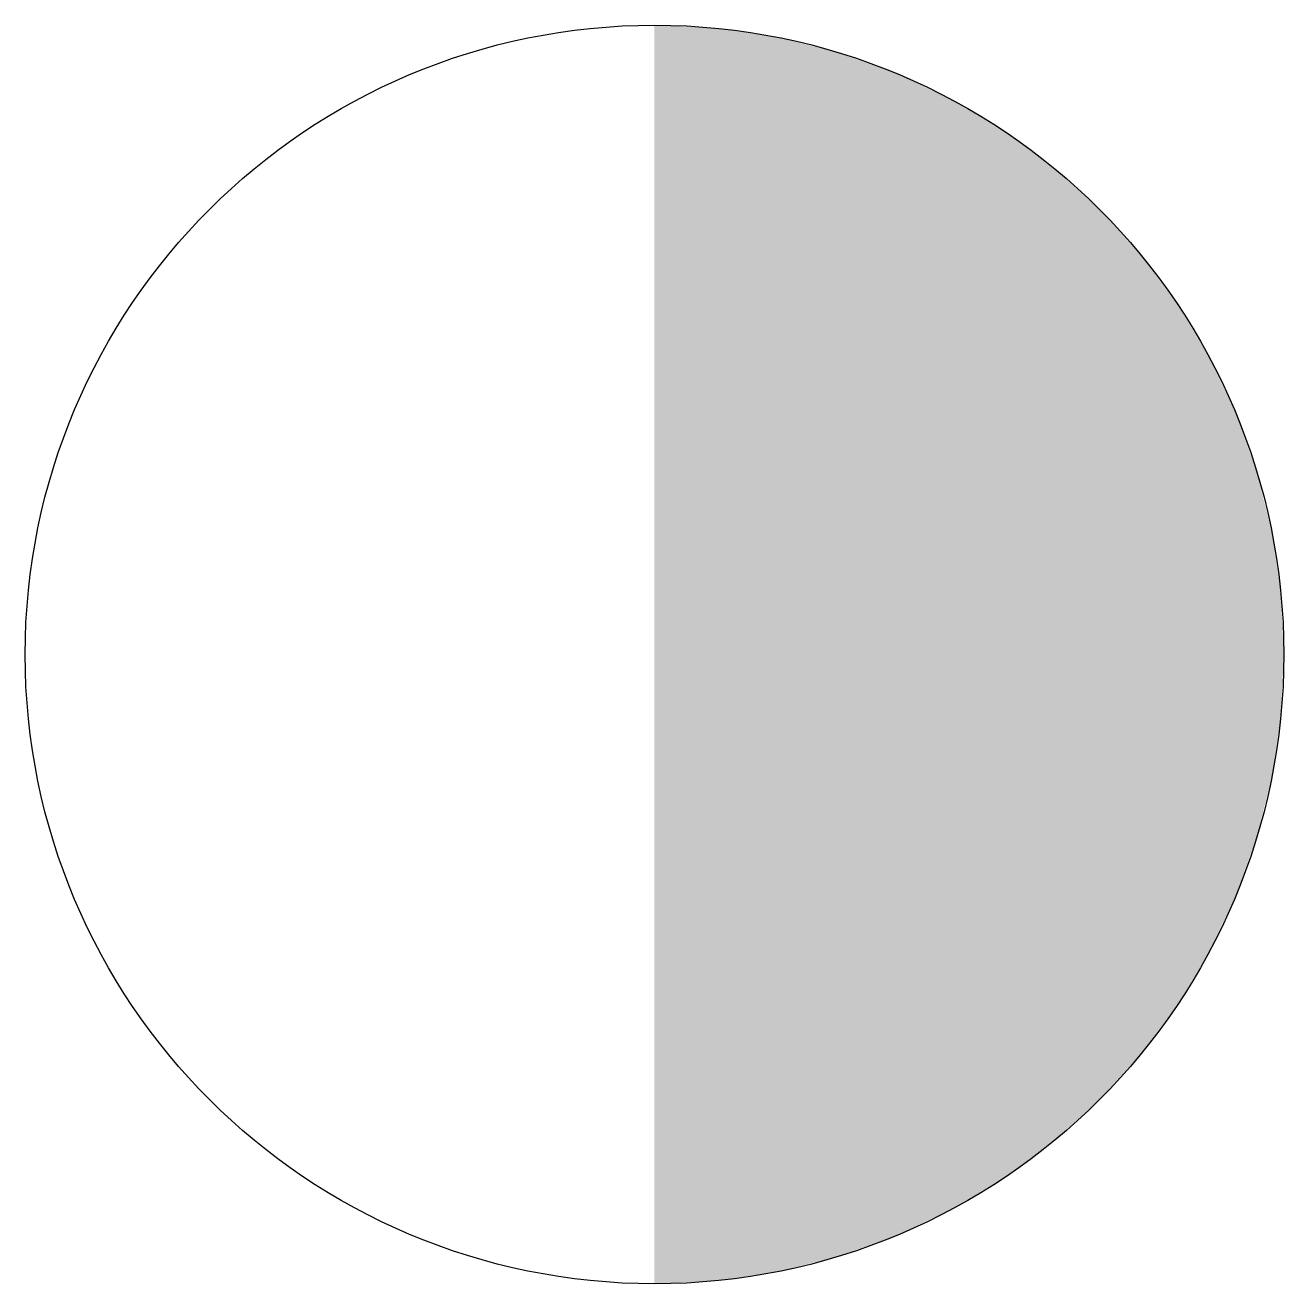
# Model space of a CAD drawing. Extents: x 0 to 4, y 0 to 4.
import ezdxf

# ---------------------------------------------------------------- set-up
doc = ezdxf.new("R2010")
doc.units = 0
doc.header["$MEASUREMENT"] = 0
doc.layers.get('0').update_dxf_attribs({"linetype": 'CONTINUOUS'})

msp = doc.modelspace()

# ---------------------------------------------------------------- linework, layer by layer
at = {"const_width": 2}
msp.add_lwpolyline([(2, 1, 1), (2, 3, 1)], format="xyb", dxfattribs=at)
msp.add_circle((2, 2), 2)

doc.saveas('drawing.dxf')
